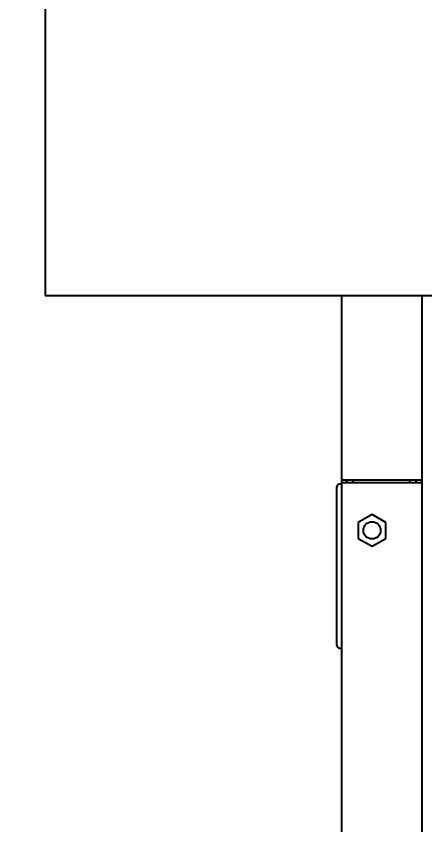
# Model space of a CAD drawing. Header units: inches. Extents: x -347369 to -260369, y 119522 to 149869.
# Drawn here: x -283561.7 to -283399.2, y 136793.4 to 137115.4 of the extents above; entities that cross this region are included whole.
import ezdxf

# ---------------------------------------------------------------- set-up
doc = ezdxf.new("R2010")
doc.units = ezdxf.units.IN
doc.header["$LTSCALE"] = 300
doc.layers.add('MACCHINA', color=40, linetype='Continuous')
doc.layers.add('QUOTE', color=7, linetype='Continuous')
doc.styles.get("Standard").update_dxf_attribs({"font": 'romans.shx'})
doc.dimstyles.new('sc1a100', dxfattribs={"dimscale": 100, "dimtxt": 3, "dimasz": 3, "dimexe": 0, "dimexo": 0, "dimgap": 1, "dimtad": 1, "dimzin": 12, "dimdsep": 46, "dimtxsty": 'Standard', "dimblk": 'CLOSEDBLANK', "dimcen": 1, "dimclrd": 253, "dimclre": 253, "dimclrt": 2, "dimadec": 0, "dimazin": 3, "dimtfac": 1, "dimtmove": 0, "dimatfit": 1, "dimldrblk": 'CLOSEDBLANK', "dimfxl": 1, "dimtolj": 1, "dimtzin": 0, "dimarcsym": 0})

# ---------------------------------------------------------------- blocks, each defined once
blk = doc.blocks.new('_ClosedBlank')
at = {"color": 0, "linetype": 'ByBlock', "lineweight": -2}
for p, q in [((-1, 0.1667), (0, 0)), ((-1, 0.1667), (-1, -0.1667)), ((0, 0), (-1, -0.1667))]:
    blk.add_line(p, q, dxfattribs=at)
blk = doc.blocks.new('*D37')
at = {"layer": 'Defpoints', "color": 0, "transparency": 16777216}
for p in [(-285230.17, 140399.66), (-286220.12, 139989.61), (-283462.4, 137231.89), (-285230.17, 136499.66), (-284473.38, 136175.3)]:
    blk.add_point(p, dxfattribs=at)
at = {"layer": 'QUOTE', "color": 253, "lineweight": -2, "transparency": 16777216}
for p, q in [((-283462.4, 137231.89), (-283162.59, 136932.08)), ((-285230.17, 136499.66), (-285230.17, 136075.67))]:
    blk.add_line(p, q, dxfattribs=at)
blk.add_arc((-285230.17, 138999.66), 2923.99, 275.8811, 309.1189, dxfattribs=at)
at = {"layer": 'QUOTE', "color": 253, "lineweight": -2, "transparency": 16777216, "xscale": 300, "yscale": 300, "zscale": 300}
for p, rotation in [((-283162.59, 136932.08), 42.0594481817856), ((-285230.17, 136075.67), 182.9405518182139)]:
    blk.add_blockref('_ClosedBlank', p, dxfattribs=dict(at, rotation=rotation))
at = {"layer": 'QUOTE', "color": 2, "transparency": 16777216, "insert": (-284206.88, 136529.21), "char_height": 300, "attachment_point": 5, "rotation": 22.5}
blk.add_mtext('\\A1;45°', dxfattribs=at)
blk = doc.blocks.new('A$C27be3406')
at = {"layer": 'MACCHINA'}
for p, q in [((-1220, -1866.5), (-1220, -1995.5)), ((-1220, -1995.5), (-389.21, -1995.5)), ((-1102, -2675.3), (-1102, -1995.5)), ((-1070, -2680.5), (-1070, -1995.5)), ((-1070, -2069), (-1102, -2069)), ((-1102, -2070), (-1070, -2070)), ((-1100, -2070), (-1100, -2069)), ((-1097.5, -2070), (-1097.5, -2069)), ((-1075, -2070), (-1075, -2069)), ((-1072.5, -2070), (-1072.5, -2069)), ((-1102, -2070.65), (-1103, -2070.65)), ((-1090, -2082.65), (-1095.5, -2085.82)), ((-1084.5, -2085.82), (-1090, -2082.65)), ((-1095.5, -2085.82), (-1095.5, -2092.18)), ((-1084.5, -2092.18), (-1084.5, -2085.82)), ((-1095.5, -2092.18), (-1090, -2095.35)), ((-1090, -2095.35), (-1084.5, -2092.18)), ((-1103, -2135.85), (-1102, -2135.85))]:
    blk.add_line(p, q, dxfattribs=at)
blk.add_circle((-1090, -2089), 3.4, dxfattribs=at)
for centre, start, end in [((-1103, -2071.65), 90, 180), ((-1103, -2134.85), 180, 270)]:
    blk.add_arc(centre, 1, start, end, dxfattribs=at)
for points, knots in [([(-1104, -2076.12), (-1104, -2075.23), (-1104, -2073.45), (-1104, -2071.95), (-1104, -2071.75), (-1104, -2071.65)], [0, 0, 0, 0, 0.332023, 0.665447, 1, 1, 1, 1]), ([(-1104, -2082.9), (-1104, -2082.1), (-1104, -2080.48), (-1104, -2078.52), (-1104, -2076.98), (-1104, -2076.4), (-1104, -2076.12)], [0, 0, 0, 0, 0.247369, 0.5, 0.752631, 1, 1, 1, 1]), ([(-1104, -2115.75), (-1104, -2112.89), (-1104, -2107.16), (-1104, -2098.75), (-1104, -2090.57), (-1104, -2085.45), (-1104, -2082.9)], [0, 0, 0, 0, 0.249252, 0.5, 0.750748, 1, 1, 1, 1]), ([(-1104, -2130.45), (-1104, -2130.25), (-1104, -2129.85), (-1104, -2128.72), (-1104, -2127.18), (-1104, -2125.25), (-1104, -2123.02), (-1104, -2120.62), (-1104, -2118.17), (-1104, -2116.54), (-1104, -2115.75)], [0, 0, 0, 0, 0.1178776, 0.241655, 0.3697037, 0.5, 0.6302963, 0.758345, 0.8821224, 1, 1, 1, 1]), ([(-1104, -2134.85), (-1104, -2134.75), (-1104, -2134.55), (-1104, -2133.08), (-1104, -2131.32), (-1104, -2130.45)], [0, 0, 0, 0, 0.3341399, 0.6675385, 1, 1, 1, 1])]:
    blk.add_open_spline(points, degree=3, knots=knots, dxfattribs=at)

msp = doc.modelspace()

# ---------------------------------------------------------------- block references
at = {"layer": 'QUOTE'}
msp.add_blockref('A$C27be3406', (-282330.166, 138999.656), dxfattribs=at)

# ---------------------------------------------------------------- dimensions: what is measured, and where the dimension line sits
dim = msp.add_angular_dim_2l(base=(-284473.382, 136175.299), line1=((-285230.166, 136499.656), (-285230.166, 140399.656)), line2=((-283462.399, 137231.889), (-286220.116, 139989.605)), dimstyle='sc1a100', dxfattribs=at)
dim.commit()
dim.dimension.update_dxf_attribs({"geometry": '*D37', "text_midpoint": (-284206.875, 136529.212)})

doc.saveas('drawing.dxf')
